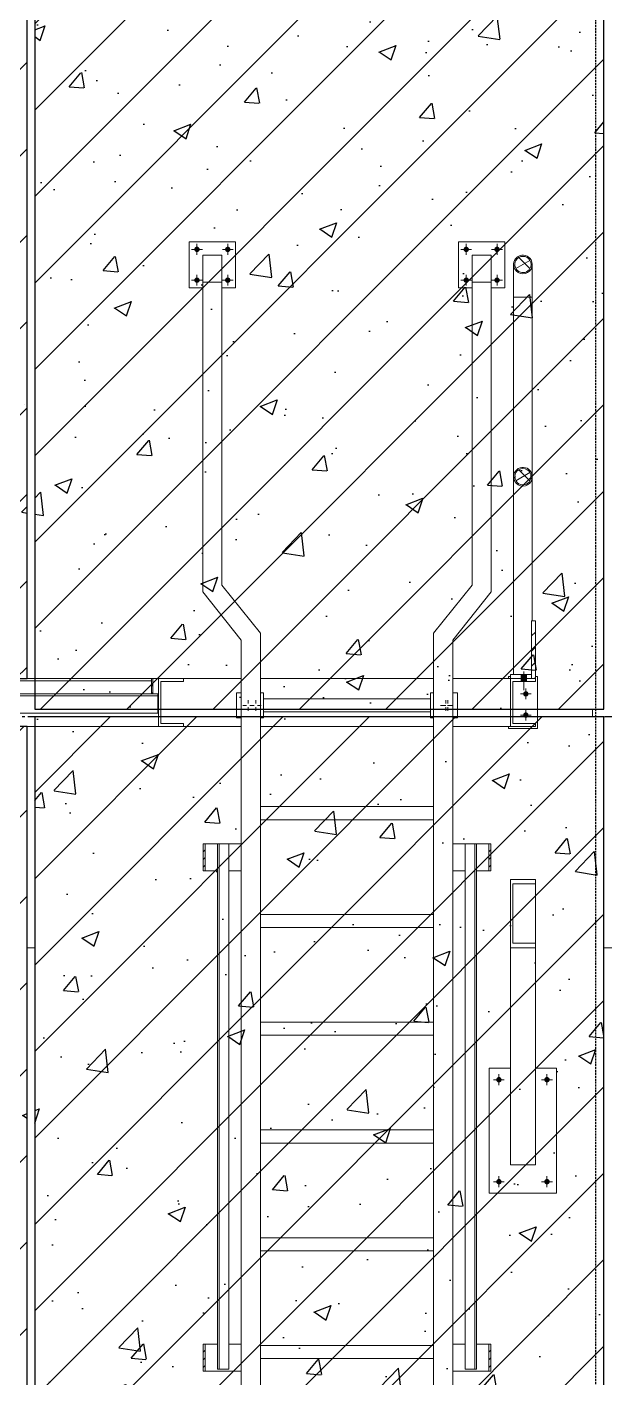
# Model space of a CAD drawing. Header units: millimetres. Extents: x -187664 to 435448, y -313239 to 299894.
# Drawn here: x 425277 to 426779, y 143410 to 146920 of the extents above; entities that cross this region are included whole.
import ezdxf
from ezdxf.enums import TextEntityAlignment as Align

# ---------------------------------------------------------------- set-up
doc = ezdxf.new("R2010")
doc.units = ezdxf.units.MM
doc.set_wipeout_variables(frame=1)
for name, pattern in [('CENTER', [2, 1.25, -0.25, 0.25, -0.25]), ('HIDDEN', [0.375, 0.25, -0.125]), ('XKITLINE00', [0])]:
    doc.linetypes.add(name, pattern=pattern)
for name, color, linetype in [('000 - CONCRETE_COL_HATCH_', 7, 'Continuous'), ('000 - CONCRETE_PRECAST_MAIN_COLOR_1', 7, 'Continuous'), ('000 - CONCRETE_PRECAST_WIPEOUT_', 7, 'Continuous'), ('000 - EXISTING_BUILDING_MAIN_COLOR_1', 7, 'Continuous'), ('000 - EXISTING_CANOPY_MAIN_COLOR_1', 7, 'Continuous'), ('000 - EXISTING_CONCRETE_MAIN_COLOR_1', 7, 'Continuous'), ('000 - EXISTING_DIM_MAIN_COLOR_251', 7, 'Continuous')]:
    doc.layers.add(name, color=color, linetype=linetype)
doc.layers.add('000 - EXISTING_LOUVERS_DEF_SUB', color=7, linetype='Continuous', plot=False)
doc.layers.add('Bolt', color=7, linetype='Continuous', lineweight=0)
doc.layers.add('Part', color=7, linetype='Continuous', lineweight=0)
doc.styles.add('RomanS', font='arial.ttf', dxfattribs={"width": 0.8})
pattern_1 = [(50, (1531882.3, 695178.04), (455.46167, -39.84771), [47.625, -523.875]), (355, (1531882.3, 695178.04), (-88.10855, 477.64211), [38.1, -419.10146]), (100.451445, (1531920.25, 695174.7), (367.35312, 437.79438), [40.47502, -445.22561]), (46.1842, (1531882.3, 695305.04), (677.6976, -105.10582), [71.4375, -785.8125]), (96.635558, (1531938.8, 695296.3), (593.51034, 618.5653), [60.71256, -667.83902]), (351.18415, (1531882.3, 695305.04), (593.51034, 618.5653), [57.14992, -628.64933]), (21, (1531945.8, 695273.3), (379.03598, -255.662995), [47.625, -523.875]), (326, (1531945.8, 695273.3), (154.50507, 460.46992), [38.1, -419.1]), (71.451445, (1531977.4, 695252), (533.54105, 204.80692), [40.47502, -445.22484]), (37.5, (1531882.3, 695178.04), (7.721508, 211.387597), [0, -414.02, 0, -425.45, 0, -420.6875]), (7.5, (1531882.3, 695178.04), (167.049156, 250.451437), [0, -242.57, 0, -404.495, 0, -160.3375]), (327.5, (1531740.69, 695178.04), (338.976488, -14.32186), [0, -158.75, 0, -495.3, 0, -657.225]), (317.5, (1531677.2, 695178.04), (370.322953, 63.56623), [0, -206.375, 0, -328.93, 0, -466.725])]

# ---------------------------------------------------------------- blocks, each defined once
blk = doc.blocks.new('*A26142534')
at = {"layer": '000 - EXISTING_BUILDING_MAIN_COLOR_1', "color": 7, "linetype": 'XKITLINE00', "lineweight": 0}
for p, q in [((792.38212, 32.308862), (792.398102, 32.308862)), ((792.422102, 32.308862), (796.238102, 32.308862)), ((796.262102, 32.308862), (796.278102, 32.308862)), ((796.302102, 32.308862), (800.118102, 32.308862)), ((800.142102, 32.308862), (800.158102, 32.308862)), ((800.182102, 32.308862), (803.998102, 32.308862)), ((804.022102, 32.308862), (804.038102, 32.308862)), ((804.062102, 32.308862), (807.878102, 32.308862)), ((808.006182, 32.308862), (807.902102, 32.308862)), ((808.006182, 31.908862), (808.006182, 32.308862)), ((792.38212, 32.268862), (808.006182, 32.268862)), ((792.38212, 31.908862), (808.006182, 31.908862))]:
    blk.add_line(p, q, dxfattribs=at)
blk = doc.blocks.new('*A26192536')
at = {"layer": '000 - EXISTING_CONCRETE_MAIN_COLOR_1', "color": 7, "linetype": 'XKITLINE00', "lineweight": 0}
for p, q in [((817.286157, 31.828862), (864.16613, 31.828862)), ((805.286157, 27.028862), (805.446157, 27.028862)), ((817.286157, 27.028862), (864.16613, 27.028862))]:
    blk.add_line(p, q, dxfattribs=at)
blk = doc.blocks.new('*A26272544')
at = {"layer": '000 - EXISTING_BUILDING_MAIN_COLOR_1', "color": 7, "linetype": 'XKITLINE00', "lineweight": 0}
for p, q in [((792.38212, 32.628862), (792.398102, 32.628862)), ((796.262102, 32.628862), (796.278102, 32.628862)), ((800.142102, 32.628862), (800.158102, 32.628862)), ((804.022102, 32.628862), (804.038102, 32.628862)), ((807.902102, 32.628862), (808.022182, 32.628862)), ((808.542182, 32.628862), (809.742341, 32.628862)), ((810.142341, 32.628862), (813.742283, 32.628862)), ((814.142283, 32.628862), (815.342123, 32.628862)), ((792.38212, 31.628862), (808.022182, 31.628862)), ((808.542182, 31.628862), (809.742341, 31.628862)), ((810.142341, 31.628862), (813.742283, 31.628862)), ((814.142283, 31.628862), (815.342123, 31.628862))]:
    blk.add_line(p, q, dxfattribs=at)
blk = doc.blocks.new('*A26682581')
at = {"layer": '000 - EXISTING_BUILDING_MAIN_COLOR_1', "color": 7, "linetype": 'XKITLINE00', "lineweight": 0}
for p, q in [((814.542872, 34.569255), (814.542872, 40.868862)), ((814.942872, 40.868862), (814.542872, 40.868862)), ((814.942872, 34.428862), (814.942872, 40.868862)), ((813.742283, 33.569255), (814.542872, 34.569255)), ((814.142283, 33.428862), (814.942872, 34.428862)), ((813.742283, 1.428862), (813.742283, 33.569255)), ((814.142283, 29.188862), (814.142283, 33.428862)), ((814.142283, 18.788862), (814.142283, 28.628862)), ((814.142283, 1.428862), (814.142283, 18.228862))]:
    blk.add_line(p, q, dxfattribs=at)
blk = doc.blocks.new('*A26692582')
at = {"layer": '000 - EXISTING_BUILDING_MAIN_COLOR_1', "color": 7, "linetype": 'XKITLINE00', "lineweight": 0}
for p, q in [((809.341752, 40.868862), (808.941752, 40.868862)), ((808.941752, 40.868862), (808.941752, 34.428862)), ((809.341752, 34.569255), (809.341752, 40.868862)), ((810.142341, 33.569255), (809.341752, 34.569255)), ((808.941752, 34.428862), (809.742341, 33.428862)), ((809.742341, 29.188862), (809.742341, 33.428862)), ((810.142341, 1.428862), (810.142341, 33.569255)), ((809.742341, 18.788862), (809.742341, 28.628862)), ((809.742341, 1.428862), (809.742341, 18.228862))]:
    blk.add_line(p, q, dxfattribs=at)
blk = doc.blocks.new('*U5322')
at = {"color": 7}
blk.add_wipeout([(0, 0), (1480, 0), (1480, 4450), (0, 4450)], dxfattribs=at).dxf.layer = '000 - CONCRETE_PRECAST_WIPEOUT_'
at = {"layer": '000 - CONCRETE_COL_HATCH_'}
h = blk.add_hatch(dxfattribs=at)
h.set_pattern_fill('ANSI31')
h.set_pattern_definition([(45, (1531882.3, 699128.04), (-112.253202, 112.253202), [])])
h.paths.add_polyline_path([(0, 0), (1480, 0), (1480, 4450), (0, 4450)])
h = blk.add_hatch(dxfattribs=at)
h.set_pattern_fill('AR-CONC', scale=0.05)
h.set_pattern_definition(pattern_1)
h.paths.add_polyline_path([(0, 0), (1480, 0), (1480, 4450), (0, 4450)])
at = {"layer": '000 - CONCRETE_PRECAST_MAIN_COLOR_1', "color": 7}
blk.add_lwpolyline([(0, 0), (1480, 0), (1480, 4450), (0, 4450)], close=True, dxfattribs=at)
blk = doc.blocks.new('*U5321')
at = {"color": 7}
blk.add_wipeout([(0, 0), (1480, 0), (1480, 4530), (0, 4530)], dxfattribs=at).dxf.layer = '000 - CONCRETE_PRECAST_WIPEOUT_'
at = {"layer": '000 - CONCRETE_COL_HATCH_'}
h = blk.add_hatch(dxfattribs=at)
h.set_pattern_fill('ANSI31')
h.set_pattern_definition([(45, (1531882.3, 699208.04), (-112.253202, 112.253202), [])])
h.paths.add_polyline_path([(0, 0), (1480, 0), (1480, 4530), (0, 4530)])
h = blk.add_hatch(dxfattribs=at)
h.set_pattern_fill('AR-CONC', scale=0.05)
h.set_pattern_definition(pattern_1)
h.paths.add_polyline_path([(0, 0), (1480, 0), (1480, 4530), (0, 4530)])
at = {"layer": '000 - CONCRETE_PRECAST_MAIN_COLOR_1', "color": 7}
blk.add_lwpolyline([(0, 0), (1480, 0), (1480, 4530), (0, 4530)], close=True, dxfattribs=at)
blk = doc.blocks.new('*U5324')
at = {"color": 7}
blk.add_wipeout([(0, 0), (1480, 0), (1480, 3855), (0, 3855)], dxfattribs=at).dxf.layer = '000 - CONCRETE_PRECAST_WIPEOUT_'
at = {"layer": '000 - CONCRETE_COL_HATCH_'}
h = blk.add_hatch(dxfattribs=at)
h.set_pattern_fill('ANSI31')
h.set_pattern_definition([(45, (1531882.3, 698533.04), (-112.253202, 112.253202), [])])
h.paths.add_polyline_path([(0, 0), (1480, 0), (1480, 3855), (0, 3855)])
h = blk.add_hatch(dxfattribs=at)
h.set_pattern_fill('AR-CONC', scale=0.05)
h.set_pattern_definition(pattern_1)
h.paths.add_polyline_path([(0, 0), (1480, 0), (1480, 3855), (0, 3855)])
at = {"layer": '000 - CONCRETE_PRECAST_MAIN_COLOR_1', "color": 7}
blk.add_lwpolyline([(0, 0), (1480, 0), (1480, 3855), (0, 3855)], close=True, dxfattribs=at)
blk = doc.blocks.new('*U5323')
at = {"color": 7}
blk.add_wipeout([(0, 0), (1480, 0), (1480, 3880), (0, 3880)], dxfattribs=at).dxf.layer = '000 - CONCRETE_PRECAST_WIPEOUT_'
at = {"layer": '000 - CONCRETE_COL_HATCH_'}
h = blk.add_hatch(dxfattribs=at)
h.set_pattern_fill('ANSI31')
h.set_pattern_definition([(45, (1531882.3, 698558.04), (-112.253202, 112.253202), [])])
h.paths.add_polyline_path([(0, 0), (1480, 0), (1480, 3880), (0, 3880)])
h = blk.add_hatch(dxfattribs=at)
h.set_pattern_fill('AR-CONC', scale=0.05)
h.set_pattern_definition(pattern_1)
h.paths.add_polyline_path([(0, 0), (1480, 0), (1480, 3880), (0, 3880)])
at = {"layer": '000 - CONCRETE_PRECAST_MAIN_COLOR_1', "color": 7}
blk.add_lwpolyline([(0, 0), (1480, 0), (1480, 3880), (0, 3880)], close=True, dxfattribs=at)
blk = doc.blocks.new('*A251250')
at = {"layer": '000 - EXISTING_BUILDING_MAIN_COLOR_1', "color": 7, "linetype": 'XKITLINE00', "lineweight": 0}
for p, q in [((808.992148, 18.668713), (808.951125, 18.62769)), ((814.892437, 18.788862), (814.892437, 18.788862)), ((814.892437, 18.788862), (814.892437, 18.788862)), ((814.93345, 18.66874), (814.892437, 18.627727)), ((808.992148, 18.50754), (808.951125, 18.466517)), ((808.992148, 18.346368), (808.951125, 18.305345)), ((814.93345, 18.507605), (814.892437, 18.466592)), ((814.93345, 18.34647), (814.892437, 18.305456))]:
    blk.add_line(p, q, dxfattribs=at)
blk = doc.blocks.new('*A252251')
at = {"layer": '000 - EXISTING_BUILDING_MAIN_COLOR_1', "color": 7, "linetype": 'XKITLINE00', "lineweight": 0}
for p, q in [((808.992148, 29.068713), (808.951125, 29.02769)), ((814.892437, 29.188862), (814.892437, 29.188862)), ((814.892437, 29.188862), (814.892437, 29.188862)), ((814.93345, 29.06874), (814.892437, 29.027727)), ((808.992148, 28.90754), (808.951125, 28.866517)), ((808.992148, 28.746368), (808.951125, 28.705345)), ((814.93345, 28.907605), (814.892437, 28.866592)), ((814.93345, 28.74647), (814.892437, 28.705456))]:
    blk.add_line(p, q, dxfattribs=at)
blk = doc.blocks.new('*A253252')
at = {"layer": '000 - EXISTING_BUILDING_MAIN_COLOR_1', "color": 7, "linetype": 'XKITLINE00', "lineweight": 0}
blk.add_line((815.342122, 32.628862), (815.342122, 32.628862), dxfattribs=at)
blk.add_line((815.342122, 32.628862), (815.342122, 32.628862), dxfattribs=at)
blk = doc.blocks.new('*A256255')
at = {"layer": '000 - EXISTING_BUILDING_MAIN_COLOR_1', "color": 7, "linetype": 'XKITLINE00', "lineweight": 0}
for p, q in [((807.878102, 32.471708), (807.902102, 32.495708)), ((807.878102, 32.314553), (807.902102, 32.338553))]:
    blk.add_line(p, q, dxfattribs=at)
blk = doc.blocks.new('*A257256')
at = {"layer": '000 - EXISTING_BUILDING_MAIN_COLOR_1', "color": 7, "linetype": 'XKITLINE00', "lineweight": 0}
for p, q in [((815.782121, 33.514554), (815.862121, 33.594554)), ((815.782121, 33.200245), (815.862121, 33.280245)), ((815.782121, 32.885937), (815.862121, 32.965937)), ((815.839357, 32.628863), (815.862121, 32.651628))]:
    blk.add_line(p, q, dxfattribs=at)
blk = doc.blocks.new('*A28572767')
at = {"layer": '000 - EXISTING_BUILDING_MAIN_COLOR_1', "color": 7, "linetype": 'XKITLINE00', "lineweight": 0}
for p, q in [((815.862122, 32.628862), (815.342122, 32.628862)), ((815.342122, 32.628862), (815.342122, 31.628862)), ((815.862122, 32.564862), (815.862122, 32.628862)), ((815.390122, 31.692862), (815.390122, 32.564862)), ((815.390122, 32.564862), (815.862122, 32.564862)), ((815.342122, 31.628862), (815.862122, 31.628862)), ((815.862122, 31.692862), (815.390122, 31.692862)), ((815.862122, 31.628862), (815.862122, 31.692862))]:
    blk.add_line(p, q, dxfattribs=at)
blk = doc.blocks.new('*A28582768')
at = {"layer": '000 - EXISTING_BUILDING_MAIN_COLOR_1', "color": 7, "linetype": 'XKITLINE00', "lineweight": 0}
for p, q in [((815.40772, 32.708862), (815.40772, 40.554499)), ((815.79652, 40.554499), (815.40772, 40.554499)), ((815.79652, 33.828863), (815.79652, 40.554499)), ((815.436685, 36.834159), (815.436063, 36.827017)), ((815.436063, 36.827017), (815.436063, 36.819508)), ((815.436063, 36.819508), (815.436685, 36.812367)), ((815.437868, 36.840233), (815.436685, 36.834159)), ((815.436685, 36.812367), (815.437868, 36.806292)), ((815.767556, 36.834159), (815.766373, 36.840233)), ((815.766373, 36.806292), (815.767556, 36.812367)), ((815.768177, 36.827017), (815.767556, 36.834159)), ((815.767556, 36.812367), (815.768177, 36.819508)), ((815.768177, 36.819508), (815.768177, 36.827017))]:
    blk.add_line(p, q, dxfattribs=at)
blk = doc.blocks.new('*A28592769')
at = {"layer": '000 - EXISTING_BUILDING_MAIN_COLOR_1', "color": 7, "linetype": 'XKITLINE00', "lineweight": 0}
for p, q in [((809.934352, 32.068862), (810.008944, 32.068862)), ((810.046352, 32.180862), (810.046352, 32.10627)), ((810.046352, 31.956862), (810.046352, 32.031454)), ((810.158352, 32.068862), (810.08376, 32.068862))]:
    blk.add_line(p, q, dxfattribs=at)
blk = doc.blocks.new('*A28602770')
at = {"layer": '000 - EXISTING_BUILDING_MAIN_COLOR_1', "color": 7, "linetype": 'XKITLINE00', "lineweight": 0}
for p, q in [((809.774352, 32.068862), (809.848944, 32.068862)), ((809.886352, 32.180862), (809.886352, 32.10627)), ((809.886352, 31.956862), (809.886352, 32.031454)), ((809.998352, 32.068862), (809.92376, 32.068862))]:
    blk.add_line(p, q, dxfattribs=at)
blk = doc.blocks.new('*A28612771')
at = {"layer": '000 - EXISTING_BUILDING_MAIN_COLOR_1', "color": 7, "linetype": 'XKITLINE00', "lineweight": 0}
for p, q in [((809.742341, 32.328862), (809.646352, 32.328862)), ((809.646352, 32.328862), (809.646352, 31.808862)), ((810.206352, 32.328862), (810.142352, 32.328862)), ((810.142352, 32.328862), (810.142352, 31.808862)), ((810.206352, 31.808862), (810.206352, 32.328862)), ((809.646352, 31.808862), (809.742341, 31.808862)), ((810.142352, 31.808862), (810.206352, 31.808862))]:
    blk.add_line(p, q, dxfattribs=at)
blk = doc.blocks.new('*A28622772')
at = {"layer": '000 - EXISTING_BUILDING_MAIN_COLOR_1', "color": 7, "linetype": 'XKITLINE00', "lineweight": 0}
for p, q in [((813.926272, 32.068862), (814.000864, 32.068862)), ((814.038272, 32.180862), (814.038272, 32.10627)), ((814.038272, 31.956862), (814.038272, 32.031454)), ((814.150272, 32.068862), (814.07568, 32.068862))]:
    blk.add_line(p, q, dxfattribs=at)
blk = doc.blocks.new('*A28632773')
at = {"layer": '000 - EXISTING_BUILDING_MAIN_COLOR_1', "color": 7, "linetype": 'XKITLINE00', "lineweight": 0}
for p, q in [((810.142352, 29.964862), (813.742272, 29.964862)), ((810.142352, 29.692862), (813.742272, 29.692862))]:
    blk.add_line(p, q, dxfattribs=at)
blk = doc.blocks.new('*A28642774')
at = {"layer": '000 - EXISTING_BUILDING_MAIN_COLOR_1', "color": 7, "linetype": 'XKITLINE00', "lineweight": 0}
for p, q in [((813.886272, 32.068862), (813.960864, 32.068862)), ((813.998272, 32.180862), (813.998272, 32.10627)), ((813.998272, 31.956862), (813.998272, 32.031454)), ((814.110272, 32.068862), (814.03568, 32.068862))]:
    blk.add_line(p, q, dxfattribs=at)
blk = doc.blocks.new('*A28652775')
at = {"layer": '000 - EXISTING_BUILDING_MAIN_COLOR_1', "color": 7, "linetype": 'XKITLINE00', "lineweight": 0}
for p, q in [((813.742272, 32.328862), (813.678272, 32.328862)), ((813.678272, 32.328862), (813.678272, 31.808862)), ((813.742272, 31.808862), (813.742272, 32.328862)), ((814.142283, 32.328862), (814.238272, 32.328862)), ((814.238272, 32.328862), (814.238272, 31.808862)), ((813.678272, 31.808862), (813.742272, 31.808862)), ((814.142283, 31.808862), (814.238272, 31.808862))]:
    blk.add_line(p, q, dxfattribs=at)
blk = doc.blocks.new('*A28662776')
at = {"layer": '000 - EXISTING_BUILDING_MAIN_COLOR_1', "color": 7, "linetype": 'XKITLINE00', "lineweight": 0}
for p, q in [((810.206352, 32.204862), (813.678272, 32.204862)), ((810.206352, 31.932862), (813.678272, 31.932862))]:
    blk.add_line(p, q, dxfattribs=at)
blk = doc.blocks.new('*A28672777')
at = {"layer": '000 - EXISTING_BUILDING_MAIN_COLOR_1', "color": 7, "linetype": 'XKITLINE00', "lineweight": 0}
for p, q in [((815.78212, 32.708862), (815.34212, 32.708862)), ((815.34212, 32.708862), (815.34212, 32.628862))]:
    blk.add_line(p, q, dxfattribs=at)
blk = doc.blocks.new('*A28682778')
at = {"layer": 'Part', "color": 7, "linetype": 'XKITLINE00', "lineweight": 0}
blk.add_line((817.046157, 31.828862), (817.046157, 31.988862), dxfattribs=at)
blk = doc.blocks.new('*A28692779')
at = {"layer": '000 - EXISTING_BUILDING_MAIN_COLOR_1'}
for points in [[(808.877, 41.538), (808.874, 41.527), (808.868, 41.518), (808.862, 41.509), (808.853, 41.502), (808.843, 41.497), (808.833, 41.494), (808.822, 41.493), (808.811, 41.494), (808.8, 41.497), (808.791, 41.502), (808.782, 41.509), (808.775, 41.518), (808.77, 41.527), (808.767, 41.538), (808.766, 41.549), (808.767, 41.56), (808.77, 41.57), (808.775, 41.58), (808.782, 41.588), (808.791, 41.595), (808.8, 41.601), (808.811, 41.604), (808.822, 41.605), (808.833, 41.604), (808.843, 41.601), (808.853, 41.595), (808.862, 41.588), (808.868, 41.58), (808.874, 41.57), (808.877, 41.56), (808.878, 41.549)], [(809.517, 41.538), (809.514, 41.527), (809.508, 41.518), (809.502, 41.509), (809.493, 41.502), (809.483, 41.497), (809.473, 41.494), (809.462, 41.493), (809.451, 41.494), (809.44, 41.497), (809.431, 41.502), (809.422, 41.509), (809.415, 41.518), (809.41, 41.527), (809.407, 41.538), (809.406, 41.549), (809.407, 41.56), (809.41, 41.57), (809.415, 41.58), (809.422, 41.588), (809.431, 41.595), (809.44, 41.601), (809.451, 41.604), (809.462, 41.605), (809.473, 41.604), (809.483, 41.601), (809.493, 41.595), (809.502, 41.588), (809.508, 41.58), (809.514, 41.57), (809.517, 41.56), (809.518, 41.549)], [(808.877, 40.898), (808.874, 40.887), (808.868, 40.878), (808.862, 40.869), (808.853, 40.862), (808.843, 40.857), (808.833, 40.854), (808.822, 40.853), (808.811, 40.854), (808.8, 40.857), (808.791, 40.862), (808.782, 40.869), (808.775, 40.878), (808.77, 40.887), (808.767, 40.898), (808.766, 40.909), (808.767, 40.92), (808.77, 40.93), (808.775, 40.94), (808.782, 40.948), (808.791, 40.955), (808.8, 40.961), (808.811, 40.964), (808.822, 40.965), (808.833, 40.964), (808.843, 40.961), (808.853, 40.955), (808.862, 40.948), (808.868, 40.94), (808.874, 40.93), (808.877, 40.92), (808.878, 40.909)], [(809.517, 40.898), (809.514, 40.887), (809.508, 40.878), (809.502, 40.869), (809.493, 40.862), (809.483, 40.857), (809.473, 40.854), (809.462, 40.853), (809.451, 40.854), (809.44, 40.857), (809.431, 40.862), (809.422, 40.869), (809.415, 40.878), (809.41, 40.887), (809.407, 40.898), (809.406, 40.909), (809.407, 40.92), (809.41, 40.93), (809.415, 40.94), (809.422, 40.948), (809.431, 40.955), (809.44, 40.961), (809.451, 40.964), (809.462, 40.965), (809.473, 40.964), (809.483, 40.961), (809.493, 40.955), (809.502, 40.948), (809.508, 40.94), (809.514, 40.93), (809.517, 40.92), (809.518, 40.909)]]:
    blk.add_hatch(color=7, dxfattribs=at).paths.add_polyline_path(points, flags=17)
at = {"layer": '000 - EXISTING_BUILDING_MAIN_COLOR_1', "color": 7, "linetype": 'XKITLINE00', "lineweight": 0}
for p, q in [((808.822, 41.661), (808.822, 41.437)), ((809.462, 41.661), (809.462, 41.437)), ((808.934, 41.549), (808.71, 41.549)), ((809.574, 41.549), (809.35, 41.549)), ((808.822, 41.021), (808.822, 40.797)), ((809.462, 41.021), (809.462, 40.797)), ((808.934, 40.909), (808.71, 40.909)), ((809.574, 40.909), (809.35, 40.909))]:
    blk.add_line(p, q, dxfattribs=at)
blk = doc.blocks.new('*A28702780')
at = {"layer": '000 - EXISTING_BUILDING_MAIN_COLOR_1', "color": 7, "linetype": 'XKITLINE00', "lineweight": 0}
blk.add_line((808.941752, 41.428862), (809.341752, 41.428862), dxfattribs=at)
blk = doc.blocks.new('*A28772787')
at = {"layer": '000 - EXISTING_BUILDING_MAIN_COLOR_1', "color": 7, "linetype": 'XKITLINE00', "lineweight": 0}
for p, q in [((807.902102, 32.628862), (807.878102, 32.628862)), ((807.878102, 32.628862), (807.878102, 32.308862)), ((807.902102, 32.308862), (807.902102, 32.628862)), ((807.878102, 32.308862), (807.902102, 32.308862))]:
    blk.add_line(p, q, dxfattribs=at)
blk = doc.blocks.new('*A28782788')
at = {"layer": '000 - EXISTING_BUILDING_MAIN_COLOR_1', "color": 7, "linetype": 'XKITLINE00', "lineweight": 0}
for p, q in [((815.862121, 33.828863), (815.782121, 33.828863)), ((815.782121, 33.828863), (815.782121, 32.628863)), ((815.862121, 32.628863), (815.862121, 33.828863)), ((815.782121, 32.628863), (815.862121, 32.628863))]:
    blk.add_line(p, q, dxfattribs=at)
blk = doc.blocks.new('*A28792789')
at = {"layer": '000 - EXISTING_BUILDING_MAIN_COLOR_1', "color": 7, "linetype": 'XKITLINE00', "lineweight": 0}
for p, q in [((804.062102, 32.628862), (807.878102, 32.628862)), ((804.062102, 32.580862), (807.878102, 32.580862))]:
    blk.add_line(p, q, dxfattribs=at)
blk = doc.blocks.new('*A28802790')
at = {"layer": '000 - EXISTING_BUILDING_MAIN_COLOR_1', "color": 7, "linetype": 'XKITLINE00', "lineweight": 0}
for p, q in [((815.302123, 32.628862), (815.302123, 32.668872)), ((815.302123, 32.668872), (815.34212, 32.668872)), ((815.862121, 32.668872), (815.902123, 32.668872)), ((815.902123, 31.588872), (815.902123, 32.668872)), ((815.302123, 31.588872), (815.302123, 31.628862)), ((815.302123, 31.588872), (815.902123, 31.588872))]:
    blk.add_line(p, q, dxfattribs=at)
blk = doc.blocks.new('*A27702680')
at = {"layer": '000 - EXISTING_BUILDING_MAIN_COLOR_1', "color": 7, "linetype": 'XKITLINE00', "lineweight": 0}
for p, q in [((808.94172, 40.868872), (808.941752, 41.428862)), ((808.941752, 41.428862), (809.341752, 41.428862)), ((809.34172, 40.868872), (809.341752, 41.428862)), ((808.94172, 40.868872), (809.34172, 40.868872))]:
    blk.add_line(p, q, dxfattribs=at)
blk = doc.blocks.new('*A27712681')
at = {"layer": '000 - EXISTING_BUILDING_MAIN_COLOR_1', "color": 7, "linetype": 'XKITLINE00', "lineweight": 0}
for p, q in [((809.62193, 41.708862), (808.66193, 41.708862)), ((808.66193, 41.708862), (808.66193, 40.748862)), ((809.62193, 40.748862), (809.62193, 41.708862)), ((808.66193, 40.748862), (808.941725, 40.748862)), ((809.341752, 40.748862), (809.62193, 40.748862))]:
    blk.add_line(p, q, dxfattribs=at)
blk = doc.blocks.new('*A27722682')
at = {"layer": '000 - EXISTING_BUILDING_MAIN_COLOR_1', "color": 7, "linetype": 'XKITLINE00', "lineweight": 0}
for p, q in [((815.455935, 36.738863), (815.748305, 36.907663)), ((815.51772, 36.969448), (815.748305, 36.738863))]:
    blk.add_line(p, q, dxfattribs=at)
for radius, start, end in [(0.1944, 30, 210), (0.1688, 150, 330), (0.1944, 210, 30), (0.1688, 330, 150)]:
    blk.add_arc((815.60212, 36.823263), radius, start, end, dxfattribs=at)
blk = doc.blocks.new('*A27732683')
at = {"layer": '000 - EXISTING_BUILDING_MAIN_COLOR_1'}
for points in [[(814.478, 41.538), (814.474, 41.527), (814.469, 41.518), (814.462, 41.509), (814.454, 41.502), (814.444, 41.497), (814.434, 41.494), (814.423, 41.493), (814.412, 41.494), (814.401, 41.497), (814.392, 41.502), (814.383, 41.509), (814.376, 41.518), (814.371, 41.527), (814.368, 41.538), (814.367, 41.549), (814.368, 41.56), (814.371, 41.57), (814.376, 41.58), (814.383, 41.588), (814.392, 41.595), (814.401, 41.601), (814.412, 41.604), (814.423, 41.605), (814.434, 41.604), (814.444, 41.601), (814.454, 41.595), (814.462, 41.588), (814.469, 41.58), (814.474, 41.57), (814.478, 41.56), (814.479, 41.549)], [(815.118, 41.538), (815.114, 41.527), (815.109, 41.518), (815.102, 41.509), (815.094, 41.502), (815.084, 41.497), (815.074, 41.494), (815.063, 41.493), (815.052, 41.494), (815.041, 41.497), (815.032, 41.502), (815.023, 41.509), (815.016, 41.518), (815.011, 41.527), (815.008, 41.538), (815.007, 41.549), (815.008, 41.56), (815.011, 41.57), (815.016, 41.58), (815.023, 41.588), (815.032, 41.595), (815.041, 41.601), (815.052, 41.604), (815.063, 41.605), (815.074, 41.604), (815.084, 41.601), (815.094, 41.595), (815.102, 41.588), (815.109, 41.58), (815.114, 41.57), (815.118, 41.56), (815.119, 41.549)], [(814.478, 40.898), (814.474, 40.887), (814.469, 40.878), (814.462, 40.869), (814.454, 40.862), (814.444, 40.857), (814.434, 40.854), (814.423, 40.853), (814.412, 40.854), (814.401, 40.857), (814.392, 40.862), (814.383, 40.869), (814.376, 40.878), (814.371, 40.887), (814.368, 40.898), (814.367, 40.909), (814.368, 40.92), (814.371, 40.93), (814.376, 40.94), (814.383, 40.948), (814.392, 40.955), (814.401, 40.961), (814.412, 40.964), (814.423, 40.965), (814.434, 40.964), (814.444, 40.961), (814.454, 40.955), (814.462, 40.948), (814.469, 40.94), (814.474, 40.93), (814.478, 40.92), (814.479, 40.909)], [(815.118, 40.898), (815.114, 40.887), (815.109, 40.878), (815.102, 40.869), (815.094, 40.862), (815.084, 40.857), (815.074, 40.854), (815.063, 40.853), (815.052, 40.854), (815.041, 40.857), (815.032, 40.862), (815.023, 40.869), (815.016, 40.878), (815.011, 40.887), (815.008, 40.898), (815.007, 40.909), (815.008, 40.92), (815.011, 40.93), (815.016, 40.94), (815.023, 40.948), (815.032, 40.955), (815.041, 40.961), (815.052, 40.964), (815.063, 40.965), (815.074, 40.964), (815.084, 40.961), (815.094, 40.955), (815.102, 40.948), (815.109, 40.94), (815.114, 40.93), (815.118, 40.92), (815.119, 40.909)]]:
    blk.add_hatch(color=7, dxfattribs=at).paths.add_polyline_path(points, flags=17)
at = {"layer": '000 - EXISTING_BUILDING_MAIN_COLOR_1', "color": 7, "linetype": 'XKITLINE00', "lineweight": 0}
for p, q in [((814.423, 41.661), (814.423, 41.437)), ((815.063, 41.661), (815.063, 41.437)), ((814.535, 41.549), (814.311, 41.549)), ((815.175, 41.549), (814.951, 41.549)), ((814.423, 41.021), (814.423, 40.797)), ((815.063, 41.021), (815.063, 40.797)), ((814.535, 40.909), (814.311, 40.909)), ((815.175, 40.909), (814.951, 40.909))]:
    blk.add_line(p, q, dxfattribs=at)
blk = doc.blocks.new('*A27742684')
at = {"layer": '000 - EXISTING_BUILDING_MAIN_COLOR_1', "color": 7, "linetype": 'XKITLINE00', "lineweight": 0}
blk.add_line((814.542872, 41.428862), (814.942872, 41.428862), dxfattribs=at)
blk = doc.blocks.new('*A27752685')
at = {"layer": '000 - EXISTING_BUILDING_MAIN_COLOR_1', "color": 7, "linetype": 'XKITLINE00', "lineweight": 0}
for p, q in [((814.542872, 40.868862), (814.542872, 41.428862)), ((814.542872, 41.428862), (814.942872, 41.428862)), ((814.942872, 40.868862), (814.942872, 41.428862)), ((814.542872, 40.868862), (814.942872, 40.868862))]:
    blk.add_line(p, q, dxfattribs=at)
blk = doc.blocks.new('*A27762686')
at = {"layer": '000 - EXISTING_BUILDING_MAIN_COLOR_1', "color": 7, "linetype": 'XKITLINE00', "lineweight": 0}
for p, q in [((814.262695, 40.748862), (814.262695, 41.708862)), ((814.262695, 41.708862), (815.222695, 41.708862)), ((815.222695, 41.708862), (815.222695, 40.748862)), ((814.262695, 40.748862), (814.542872, 40.748862)), ((814.942872, 40.748862), (815.222695, 40.748862))]:
    blk.add_line(p, q, dxfattribs=at)
blk = doc.blocks.new('*A27772687')
at = {"layer": '000 - EXISTING_BUILDING_MAIN_COLOR_1', "color": 7, "linetype": 'XKITLINE00', "lineweight": 0}
for p, q in [((815.455967, 41.150063), (815.748337, 41.318863)), ((815.407752, 41.234345), (815.407752, 40.554463)), ((815.796552, 41.234345), (815.796552, 40.554463)), ((815.50492, 40.554463), (815.407752, 40.554463)), ((815.504952, 40.554463), (815.60212, 40.554463)), ((815.602152, 40.554463), (815.796552, 40.554463))]:
    blk.add_line(p, q, dxfattribs=at)
blk = doc.blocks.new('*A28252735')
at = {"layer": '000 - EXISTING_BUILDING_MAIN_COLOR_1'}
for points in [[(815.673, 32.364), (815.684, 32.361), (815.693, 32.355), (815.702, 32.348), (815.709, 32.34), (815.714, 32.33), (815.717, 32.32), (815.718, 32.309), (815.717, 32.298), (815.714, 32.287), (815.709, 32.278), (815.702, 32.269), (815.693, 32.262), (815.684, 32.257), (815.673, 32.254), (815.662, 32.253), (815.651, 32.254), (815.641, 32.257), (815.631, 32.262), (815.623, 32.269), (815.616, 32.278), (815.61, 32.287), (815.607, 32.298), (815.606, 32.309), (815.607, 32.32), (815.61, 32.33), (815.616, 32.34), (815.623, 32.348), (815.631, 32.355), (815.641, 32.361), (815.651, 32.364), (815.662, 32.365)], [(815.673, 31.924), (815.684, 31.921), (815.693, 31.915), (815.702, 31.908), (815.709, 31.9), (815.714, 31.89), (815.717, 31.88), (815.718, 31.869), (815.717, 31.858), (815.714, 31.847), (815.709, 31.838), (815.702, 31.829), (815.693, 31.822), (815.684, 31.817), (815.673, 31.814), (815.662, 31.813), (815.651, 31.814), (815.641, 31.817), (815.631, 31.822), (815.623, 31.829), (815.616, 31.838), (815.61, 31.847), (815.607, 31.858), (815.606, 31.869), (815.607, 31.88), (815.61, 31.89), (815.616, 31.9), (815.623, 31.908), (815.631, 31.915), (815.641, 31.921), (815.651, 31.924), (815.662, 31.925)]]:
    blk.add_hatch(color=7, dxfattribs=at).paths.add_polyline_path(points, flags=17)
at = {"layer": '000 - EXISTING_BUILDING_MAIN_COLOR_1', "color": 7, "linetype": 'XKITLINE00', "lineweight": 0}
for p, q in [((815.55, 32.309), (815.774, 32.309)), ((815.662, 32.421), (815.662, 32.197)), ((815.55, 31.869), (815.774, 31.869)), ((815.662, 31.981), (815.662, 31.757))]:
    blk.add_line(p, q, dxfattribs=at)
blk = doc.blocks.new('*A28262736')
at = {"layer": '000 - EXISTING_BUILDING_MAIN_COLOR_1'}
for points in [[(815.678, 32.709), (815.678, 32.629), (815.566, 32.629), (815.566, 32.709)], [(815.678, 32.709), (815.678, 32.629), (815.566, 32.629), (815.566, 32.709)], [(815.678, 32.629), (815.678, 32.565), (815.566, 32.565), (815.566, 32.629)], [(815.678, 32.629), (815.678, 32.565), (815.566, 32.565), (815.566, 32.629)]]:
    blk.add_hatch(color=7, dxfattribs=at).paths.add_polyline_path(points, flags=17)
at = {"layer": '000 - EXISTING_BUILDING_MAIN_COLOR_1', "color": 7, "linetype": 'XKITLINE00', "lineweight": 0}
for p, q in [((815.566, 32.709), (815.566, 32.629)), ((815.566, 32.709), (815.566, 32.629)), ((815.566, 32.629), (815.566, 32.565)), ((815.566, 32.629), (815.566, 32.565)), ((815.622, 32.772), (815.622, 32.389)), ((815.622, 32.772), (815.622, 32.389)), ((815.678, 32.709), (815.678, 32.629)), ((815.678, 32.709), (815.678, 32.629)), ((815.678, 32.629), (815.678, 32.565)), ((815.678, 32.629), (815.678, 32.565))]:
    blk.add_line(p, q, dxfattribs=at)
blk = doc.blocks.new('*A28272737')
at = {"layer": '000 - EXISTING_BUILDING_MAIN_COLOR_1', "color": 7, "linetype": 'XKITLINE00', "lineweight": 0}
for p, q in [((809.251141, 18.788862), (808.951125, 18.788862)), ((808.951125, 18.788862), (808.951125, 18.228862)), ((808.992148, 18.228862), (808.992148, 18.788862)), ((809.485705, 18.788862), (809.742352, 18.788862)), ((809.742352, 18.228862), (809.742352, 18.788862)), ((814.141671, 18.788862), (814.399028, 18.788862)), ((814.141671, 18.228862), (814.141671, 18.788862)), ((814.633534, 18.788862), (814.93345, 18.788862)), ((814.892437, 18.788862), (814.892437, 18.228862)), ((814.93345, 18.788862), (814.93345, 18.228862)), ((808.951125, 18.228862), (809.742352, 18.228862)), ((814.93345, 18.228862), (814.141671, 18.228862))]:
    blk.add_line(p, q, dxfattribs=at)
blk = doc.blocks.new('*A28282738')
at = {"layer": '000 - EXISTING_BUILDING_MAIN_COLOR_1', "color": 7, "linetype": 'XKITLINE00', "lineweight": 0}
for p, q in [((809.251064, 18.268862), (809.251064, 29.188862)), ((809.251064, 29.188862), (809.485705, 29.188862)), ((809.285705, 18.268862), (809.285705, 29.188862)), ((809.485705, 29.188862), (809.485705, 18.268862)), ((809.251064, 18.268862), (809.485705, 18.268862))]:
    blk.add_line(p, q, dxfattribs=at)
blk = doc.blocks.new('*A28292739')
at = {"layer": '000 - EXISTING_BUILDING_MAIN_COLOR_1', "color": 7, "linetype": 'XKITLINE00', "lineweight": 0}
for p, q in [((814.399028, 18.268862), (814.399028, 29.188862)), ((814.633669, 29.188862), (814.399028, 29.188862)), ((814.599028, 18.268862), (814.599028, 29.188862)), ((814.633669, 18.268862), (814.633669, 29.188862)), ((814.633669, 18.268862), (814.399028, 18.268862))]:
    blk.add_line(p, q, dxfattribs=at)
blk = doc.blocks.new('*A28302740')
at = {"layer": '000 - EXISTING_BUILDING_MAIN_COLOR_1', "color": 7, "linetype": 'XKITLINE00', "lineweight": 0}
for p, q in [((815.862123, 28.447865), (815.342123, 28.447865)), ((815.342123, 28.447865), (815.342123, 22.52177)), ((815.862123, 28.447865), (815.862123, 22.52177)), ((815.390123, 27.124161), (815.390123, 28.357356)), ((815.390123, 28.357356), (815.862123, 28.357356)), ((815.342123, 27.033652), (815.862123, 27.033652)), ((815.862123, 27.124161), (815.390123, 27.124161)), ((815.342123, 22.52177), (815.862123, 22.52177))]:
    blk.add_line(p, q, dxfattribs=at)
blk = doc.blocks.new('*A28312741')
at = {"layer": '000 - EXISTING_BUILDING_MAIN_COLOR_1', "color": 7, "linetype": 'XKITLINE00', "lineweight": 0}
for p, q in [((810.142352, 27.724862), (813.742272, 27.724862)), ((810.142352, 27.452862), (813.742272, 27.452862))]:
    blk.add_line(p, q, dxfattribs=at)
blk = doc.blocks.new('*A28322742')
at = {"layer": '000 - EXISTING_BUILDING_MAIN_COLOR_1', "color": 7, "linetype": 'XKITLINE00', "lineweight": 0}
for p, q in [((810.142352, 25.484862), (813.742272, 25.484862)), ((810.142352, 25.212862), (813.742272, 25.212862))]:
    blk.add_line(p, q, dxfattribs=at)
blk = doc.blocks.new('*A28332743')
at = {"layer": '000 - EXISTING_BUILDING_MAIN_COLOR_1', "color": 7, "linetype": 'XKITLINE00', "lineweight": 0}
for p, q in [((810.142352, 23.244862), (813.742272, 23.244862)), ((810.142352, 22.972862), (813.742272, 22.972862))]:
    blk.add_line(p, q, dxfattribs=at)
blk = doc.blocks.new('*A28342744')
at = {"layer": '000 - EXISTING_BUILDING_MAIN_COLOR_1', "color": 7, "linetype": 'XKITLINE00', "lineweight": 0}
for p, q in [((810.142352, 18.764862), (813.742272, 18.764862)), ((810.142352, 18.492862), (813.742272, 18.492862))]:
    blk.add_line(p, q, dxfattribs=at)
blk = doc.blocks.new('*A28352745')
at = {"layer": '000 - EXISTING_BUILDING_MAIN_COLOR_1', "color": 7, "linetype": 'XKITLINE00', "lineweight": 0}
for p, q in [((810.142352, 21.004862), (813.742272, 21.004862)), ((810.142352, 20.732862), (813.742272, 20.732862))]:
    blk.add_line(p, q, dxfattribs=at)
blk = doc.blocks.new('*A28362746')
at = {"layer": 'Bolt'}
for points in [[(815.157, 24.278), (815.154, 24.267), (815.149, 24.258), (815.142, 24.249), (815.133, 24.242), (815.124, 24.237), (815.113, 24.234), (815.102, 24.233), (815.091, 24.234), (815.081, 24.237), (815.071, 24.242), (815.063, 24.249), (815.056, 24.258), (815.05, 24.267), (815.047, 24.278), (815.046, 24.289), (815.047, 24.3), (815.05, 24.31), (815.056, 24.32), (815.063, 24.328), (815.071, 24.335), (815.081, 24.341), (815.091, 24.344), (815.102, 24.345), (815.113, 24.344), (815.124, 24.341), (815.133, 24.335), (815.142, 24.328), (815.149, 24.32), (815.154, 24.31), (815.157, 24.3), (815.158, 24.289)], [(816.157, 24.278), (816.154, 24.267), (816.149, 24.258), (816.142, 24.249), (816.133, 24.242), (816.124, 24.237), (816.113, 24.234), (816.102, 24.233), (816.091, 24.234), (816.081, 24.237), (816.071, 24.242), (816.063, 24.249), (816.056, 24.258), (816.05, 24.267), (816.047, 24.278), (816.046, 24.289), (816.047, 24.3), (816.05, 24.31), (816.056, 24.32), (816.063, 24.328), (816.071, 24.335), (816.081, 24.341), (816.091, 24.344), (816.102, 24.345), (816.113, 24.344), (816.124, 24.341), (816.133, 24.335), (816.142, 24.328), (816.149, 24.32), (816.154, 24.31), (816.157, 24.3), (816.158, 24.289)], [(815.157, 22.158), (815.154, 22.147), (815.149, 22.138), (815.142, 22.129), (815.133, 22.122), (815.124, 22.117), (815.113, 22.114), (815.102, 22.113), (815.091, 22.114), (815.081, 22.117), (815.071, 22.122), (815.063, 22.129), (815.056, 22.138), (815.05, 22.147), (815.047, 22.158), (815.046, 22.169), (815.047, 22.18), (815.05, 22.19), (815.056, 22.2), (815.063, 22.208), (815.071, 22.215), (815.081, 22.221), (815.091, 22.224), (815.102, 22.225), (815.113, 22.224), (815.124, 22.221), (815.133, 22.215), (815.142, 22.208), (815.149, 22.2), (815.154, 22.19), (815.157, 22.18), (815.158, 22.169)], [(816.157, 22.158), (816.154, 22.147), (816.149, 22.138), (816.142, 22.129), (816.133, 22.122), (816.124, 22.117), (816.113, 22.114), (816.102, 22.113), (816.091, 22.114), (816.081, 22.117), (816.071, 22.122), (816.063, 22.129), (816.056, 22.138), (816.05, 22.147), (816.047, 22.158), (816.046, 22.169), (816.047, 22.18), (816.05, 22.19), (816.056, 22.2), (816.063, 22.208), (816.071, 22.215), (816.081, 22.221), (816.091, 22.224), (816.102, 22.225), (816.113, 22.224), (816.124, 22.221), (816.133, 22.215), (816.142, 22.208), (816.149, 22.2), (816.154, 22.19), (816.157, 22.18), (816.158, 22.169)]]:
    blk.add_hatch(color=7, dxfattribs=at).paths.add_polyline_path(points, flags=17)
at = {"layer": 'Bolt', "color": 7, "linetype": 'XKITLINE00', "lineweight": 0}
for p, q in [((814.99, 24.289), (815.214, 24.289)), ((815.102, 24.401), (815.102, 24.177)), ((815.99, 24.289), (816.214, 24.289)), ((816.102, 24.401), (816.102, 24.177)), ((815.102, 22.281), (815.102, 22.057)), ((816.102, 22.281), (816.102, 22.057)), ((814.99, 22.169), (815.214, 22.169)), ((815.99, 22.169), (816.214, 22.169))]:
    blk.add_line(p, q, dxfattribs=at)
blk = doc.blocks.new('*A28372747')
at = {"layer": 'Part', "color": 7, "linetype": 'XKITLINE00', "lineweight": 0}
for p, q in [((814.902123, 21.928876), (814.902123, 24.528876)), ((814.902123, 24.528876), (815.342123, 24.528876)), ((815.862123, 24.528876), (816.302123, 24.528876)), ((816.302123, 24.528876), (816.302123, 21.928876)), ((816.302123, 21.928876), (814.902123, 21.928876))]:
    blk.add_line(p, q, dxfattribs=at)
blk = doc.blocks.new('*A28542764')
at = {"layer": '000 - EXISTING_BUILDING_MAIN_COLOR_1', "color": 7, "linetype": 'XKITLINE00', "lineweight": 0}
for p, q in [((809.251141, 29.188862), (808.951125, 29.188862)), ((808.951125, 29.188862), (808.951125, 28.628862)), ((808.992148, 28.628862), (808.992148, 29.188862)), ((809.485705, 29.188862), (809.742352, 29.188862)), ((809.742352, 29.188862), (809.742352, 28.628862)), ((814.141671, 29.188862), (814.399028, 29.188862)), ((814.141671, 29.188862), (814.141671, 28.628862)), ((814.633534, 29.188862), (814.93345, 29.188862)), ((814.892437, 29.188862), (814.892437, 28.628862)), ((814.93345, 29.188862), (814.93345, 28.628862)), ((808.951125, 28.628862), (809.251141, 28.628862)), ((809.742352, 28.628862), (809.485705, 28.628862)), ((814.141671, 28.628862), (814.399028, 28.628862)), ((814.93345, 28.628862), (814.633534, 28.628862))]:
    blk.add_line(p, q, dxfattribs=at)
blk = doc.blocks.new('*A28552765')
at = {"layer": '000 - EXISTING_BUILDING_MAIN_COLOR_1', "color": 7, "linetype": 'XKITLINE00', "lineweight": 0}
for p, q in [((808.542182, 32.628862), (808.022182, 32.628862)), ((808.022182, 32.628862), (808.022182, 31.628862)), ((808.542182, 32.564862), (808.542182, 32.628862)), ((808.070182, 31.692862), (808.070182, 32.564862)), ((808.070182, 32.564862), (808.542182, 32.564862)), ((808.022182, 31.628862), (808.542182, 31.628862)), ((808.542182, 31.692862), (808.070182, 31.692862)), ((808.542182, 31.628862), (808.542182, 31.692862))]:
    blk.add_line(p, q, dxfattribs=at)
blk = doc.blocks.new('*A28562766')
at = {"layer": '000 - EXISTING_BUILDING_MAIN_COLOR_1', "color": 7, "linetype": 'XKITLINE00', "lineweight": 0}
for p, q in [((815.455935, 41.150063), (815.748305, 41.318863)), ((815.51772, 41.380648), (815.748305, 41.150063))]:
    blk.add_line(p, q, dxfattribs=at)
for radius, start, end in [(0.1944, 30, 210), (0.1688, 150, 330), (0.1944, 210, 30), (0.1688, 330, 150)]:
    blk.add_arc((815.60212, 41.234463), radius, start, end, dxfattribs=at)
blk = doc.blocks.new('*A26222539')
at = {"layer": '000 - EXISTING_BUILDING_MAIN_COLOR_1', "color": 7, "linetype": 'XKITLINE00', "lineweight": 0}
blk.add_line((805.286157, 32.628862), (805.286157, 68.228862), dxfattribs=at)
blk = doc.blocks.new('*A26252542')
at = {"layer": 'Part', "color": 7, "linetype": 'XKITLINE00', "lineweight": 0}
for p, q in [((805.446157, 32.628862), (805.446157, 68.228862)), ((817.286157, 31.988862), (817.286157, 68.228862)), ((815.902123, 31.988862), (817.286157, 31.988862))]:
    blk.add_line(p, q, dxfattribs=at)
blk = doc.blocks.new('*A26582571')
at = {"layer": '000 - EXISTING_BUILDING_MAIN_COLOR_1', "color": 7, "linetype": 'XKITLINE00', "lineweight": 0}
blk.add_line((805.286157, 0.788862), (805.286157, 31.628862), dxfattribs=at)
blk = doc.blocks.new('*A26702583')
at = {"layer": 'Part', "color": 7, "linetype": 'XKITLINE00', "lineweight": 0}
for p, q in [((815.902123, 31.828862), (817.286157, 31.828862)), ((817.286157, 0.788862), (817.286157, 31.828862)), ((805.446157, 0.788862), (805.446157, 31.628862))]:
    blk.add_line(p, q, dxfattribs=at)
blk = doc.blocks.new('W-1-PP19-ST-ENT1-1_20260611-195827_SEC_B2_ST')
at = {"color": 7, "lineweight": 0, "xscale": 125, "yscale": 125, "zscale": 125}
for name in ['*A26252542', '*A26702583']:
    blk.add_blockref(name, (-82370.8, 109671.4), dxfattribs=at)
at = {"layer": '000 - EXISTING_BUILDING_MAIN_COLOR_1', "color": 7, "lineweight": 0, "xscale": 125, "yscale": 125, "zscale": 125}
for name in ['*A26222539', '*A26582571']:
    blk.add_blockref(name, (-82370.8, 109671.4), dxfattribs=at)
at = {"layer": '000 - EXISTING_DIM_MAIN_COLOR_251', "color": 7, "style": 'RomanS'}
blk.add_attdef('5', text='', height=312.5, dxfattribs=at).set_placement((22800, 120898.4), align=Align.MIDDLE_CENTER)
at = {"layer": '000 - EXISTING_CANOPY_MAIN_COLOR_1', "color": 7}
for name, p in [('*U5322', (16810, 113750)), ('*U5321', (18310, 113670)), ('*U5323', (18310, 109770)), ('*U5324', (16810, 109770))]:
    blk.add_blockref(name, p, dxfattribs=at)
at = {"layer": '000 - EXISTING_LOUVERS_DEF_SUB'}
h = blk.add_hatch(dxfattribs=at)
h.set_pattern_fill('ANSI31', scale=100, angle=45)
h.set_pattern_definition([(90, (-90367.88, 83424.1), (-317.5, 0), [])])
h.paths.add_polyline_path([(19769, 118300), (26250, 118300), (26250, 109750), (19769, 109750)])
at = {"layer": '000 - EXISTING_DIM_MAIN_COLOR_251', "color": 7, "linetype": 'CENTER', "ltscale": 30}
blk.add_line((23789.5, 113650), (9676.6, 113650), dxfattribs=at)
at = {"layer": '000 - EXISTING_LOUVERS_DEF_SUB', "color": 7, "linetype": 'HIDDEN', "ltscale": 20}
blk.add_lwpolyline([(19769, 118300), (26250, 118300), (26250, 109750), (19769, 109750)], close=True, dxfattribs=at)
at = {"color": 7, "lineweight": 0, "xscale": 125, "yscale": 125, "zscale": 125}
for name in ['*A28682778', '*A28372747', '*A28362746']:
    blk.add_blockref(name, (-82370.8, 109671.4), dxfattribs=at)
at = {"layer": '000 - EXISTING_BUILDING_MAIN_COLOR_1', "color": 7, "lineweight": 0, "xscale": 125, "yscale": 125, "zscale": 125}
for name in ['*A27712681', '*A28692779', '*A27762686', '*A27732683', '*A27702680', '*A28702780', '*A27742684', '*A27752685', '*A28562766', '*A27772687', '*A26692582', '*A26682581', '*A28582768', '*A27722682', '*A28782788', '*A257256', '*A26272544', '*A28792789', '*A28772787', '*A256255', '*A28552765', '*A28802790', '*A28672777', '*A253252', '*A28572767', '*A28262736', '*A26142534', '*A28612771', '*A28652775', '*A28252735', '*A28602770', '*A28592769', '*A28662776', '*A28642774', '*A28622772', '*A28632773', '*A252251', '*A28542764', '*A28282738', '*A28292739', '*A28302740', '*A28312741', '*A28322742', '*A28332743', '*A28352745', '*A251250', '*A28272737', '*A28342744']:
    blk.add_blockref(name, (-82370.8, 109671.4), dxfattribs=at)
at = {"layer": '000 - EXISTING_CONCRETE_MAIN_COLOR_1', "color": 7, "lineweight": 0, "xscale": 125, "yscale": 125, "zscale": 125}
blk.add_blockref('*A26192536', (-82370.8, 109671.4), dxfattribs=at)

msp = doc.modelspace()

# ---------------------------------------------------------------- block references
at = {"color": 7}
msp.add_blockref('W-1-PP19-ST-ENT1-1_20260611-195827_SEC_B2_ST', (406986.741, 31477.704), dxfattribs=at)

doc.saveas('drawing.dxf')
